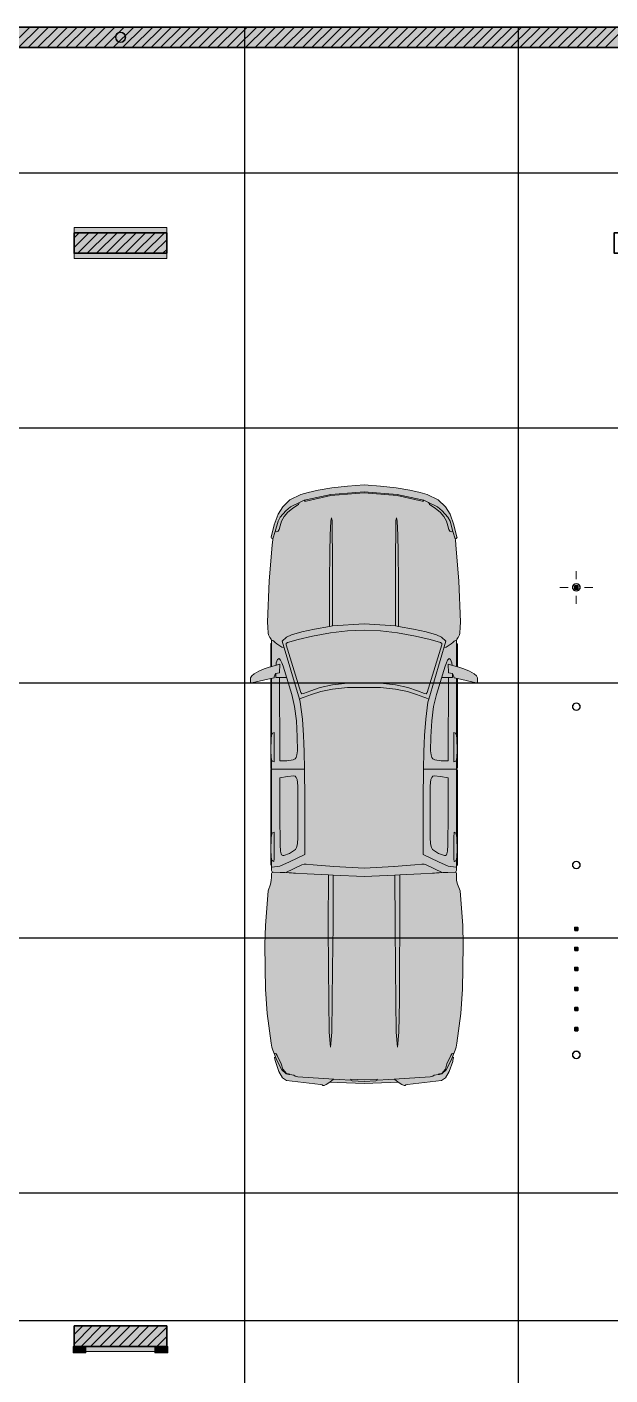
# Model space of a CAD drawing. Header units: inches. Extents: x 7565 to 90684, y 8795 to 31303.
# Drawn here: x 76982 to 82648, y 17566 to 30673 of the extents above; entities that cross this region are included whole.
import ezdxf

# ---------------------------------------------------------------- set-up
doc = ezdxf.new("R2010")
doc.units = ezdxf.units.IN
doc.header["$MEASUREMENT"] = 0
doc.layers.add('A-PlaceMent', color=50, linetype='Continuous')
doc.layers.add('PDF_Interior$-$Furniture$', color=7, linetype='Continuous', true_color=0xaaaaaa)
doc.layers.add('PDF_Structural - Bearing', color=7, linetype='Continuous', true_color=0xfe847a)

msp = doc.modelspace()

# ---------------------------------------------------------------- hatches: boundary and pattern name
at = {"layer": 'PDF_Interior$-$Furniture$', "true_color": 0xffffff, "transparency": 33554559}
for points in [[(79351, 23134), (79351, 22737), (79351, 22537), (79351, 22525), (79355, 22520), (79358, 22520), (79358, 22508), (79358, 22484), (79360, 22470), (79366, 22459), (79374, 22455), (79361, 22448), (79359, 22443), (79358, 22433), (79358, 22406), (79357, 22373), (79349, 22338), (79325, 22274), (79299, 21938), (79295, 21753), (79297, 21523), (79301, 21318), (79316, 21082), (79356, 20793), (79362, 20753), (79372, 20725), (79386, 20691), (79399, 20658), (79389, 20654), (79394, 20624), (79396, 20614), (79431, 20518), (79466, 20455), (79505, 20430), (79835, 20391), (79850, 20387), (79857, 20382), (79869, 20380), (79891, 20389), (79926, 20414), (80003, 20409), (80258, 20400), (80258, 26220), (80097, 26207), (79946, 26191), (79813, 26168), (79714, 26146), (79644, 26128), (79538, 26075), (79468, 26008), (79422, 25935), (79386, 25831), (79355, 25711), (79354, 25708), (79358, 25702), (79364, 25698), (79372, 25697), (79370, 25690), (79365, 25636), (79335, 25289), (79321, 24887), (79323, 24839), (79326, 24780), (79329, 24762), (79342, 24736), (79356, 24720), (79358, 24704), (79358, 24679), (79355, 24679), (79351, 24674), (79351, 24661), (79351, 24452), (79336, 24448), (79287, 24431), (79234, 24408), (79189, 24384), (79166, 24364), (79156, 24344), (79154, 24299), (79155, 24293), (79160, 24293), (79167, 24295), (79351, 24337), (79351, 23784), (79351, 23479), (79351, 23468), (79355, 23463), (79358, 23463), (79358, 23454), (79355, 23454), (79351, 23450), (79351, 23438)], [(81165, 23134), (81165, 23438), (81165, 23450), (81161, 23454), (81158, 23454), (81158, 23463), (81161, 23463), (81165, 23468), (81165, 23479), (81165, 23784), (81165, 24337), (81348, 24295), (81356, 24293), (81360, 24293), (81362, 24299), (81360, 24344), (81350, 24364), (81327, 24384), (81282, 24408), (81229, 24431), (81180, 24448), (81165, 24452), (81165, 24661), (81165, 24674), (81161, 24679), (81158, 24679), (81158, 24704), (81160, 24720), (81174, 24736), (81186, 24762), (81190, 24780), (81193, 24839), (81194, 24887), (81180, 25289), (81151, 25636), (81146, 25690), (81144, 25697), (81152, 25698), (81158, 25702), (81162, 25708), (81161, 25711), (81130, 25831), (81094, 25935), (81048, 26008), (80978, 26075), (80872, 26128), (80802, 26146), (80703, 26168), (80570, 26191), (80419, 26207), (80258, 26220), (80258, 20400), (80513, 20409), (80590, 20414), (80625, 20389), (80647, 20380), (80659, 20382), (80665, 20387), (80681, 20391), (81011, 20430), (81050, 20455), (81085, 20518), (81120, 20614), (81122, 20624), (81127, 20654), (81117, 20658), (81130, 20691), (81144, 20725), (81154, 20753), (81160, 20793), (81200, 21082), (81215, 21318), (81219, 21523), (81220, 21753), (81217, 21938), (81191, 22274), (81167, 22338), (81158, 22373), (81158, 22406), (81158, 22433), (81157, 22443), (81155, 22448), (81142, 22455), (81150, 22459), (81156, 22470), (81158, 22484), (81158, 22508), (81158, 22520), (81161, 22520), (81165, 22525), (81165, 22537), (81165, 22737)]]:
    msp.add_hatch(color=7, dxfattribs=at).paths.add_polyline_path(points)

# ---------------------------------------------------------------- linework, layer by layer
at = {"layer": 'A-PlaceMent'}
for p, q in [((79100, 14431), (79100, 30673)), ((81760, 14431), (81760, 30673)), ((83340, 29253), (65978, 29253)), ((83340, 26773), (65978, 26773)), ((83090, 24293), (65978, 24293)), ((83340, 21813), (65978, 21813)), ((83340, 19333), (65978, 19333)), ((88160, 18093), (72440, 18093))]:
    msp.add_line(p, q, dxfattribs=at)
at = {"layer": 'PDF_Interior$-$Furniture$', "color": 136, "lineweight": 18, "true_color": 0x008080}
for points in [[(77892, 30523), (77917, 30530), (77935, 30548), (77942, 30573), (77935, 30598), (77917, 30617), (77892, 30623), (77867, 30617), (77848, 30598), (77842, 30573), (77848, 30548), (77867, 30530)], [(77892, 30527), (77868, 30533), (77851, 30550), (77845, 30573), (77851, 30597), (77868, 30614), (77892, 30620), (77915, 30614), (77932, 30597), (77938, 30573), (77932, 30550), (77915, 30533)], [(82321, 25261), (82343, 25254), (82357, 25236), (82357, 25212), (82343, 25194), (82321, 25186), (82299, 25194), (82285, 25212), (82285, 25236), (82299, 25254)], [(82321, 25258), (82301, 25252), (82288, 25235), (82288, 25213), (82301, 25196), (82321, 25190), (82341, 25196), (82354, 25213), (82354, 25235), (82341, 25252)], [(82321, 24101), (82343, 24094), (82357, 24076), (82357, 24052), (82343, 24034), (82321, 24026), (82299, 24034), (82285, 24052), (82285, 24076), (82299, 24094)], [(82321, 24098), (82301, 24092), (82288, 24075), (82288, 24053), (82301, 24036), (82321, 24030), (82341, 24036), (82354, 24053), (82354, 24075), (82341, 24092)], [(82321, 22561), (82343, 22554), (82357, 22536), (82357, 22512), (82343, 22494), (82321, 22486), (82299, 22494), (82285, 22512), (82285, 22536), (82299, 22554)], [(82321, 22558), (82301, 22552), (82288, 22535), (82288, 22513), (82301, 22496), (82321, 22490), (82341, 22496), (82354, 22513), (82354, 22535), (82341, 22552)], [(82321, 20716), (82343, 20709), (82357, 20691), (82357, 20667), (82343, 20649), (82321, 20641), (82299, 20649), (82285, 20667), (82285, 20691), (82299, 20709)], [(82321, 20713), (82301, 20707), (82288, 20690), (82288, 20668), (82301, 20651), (82321, 20645), (82341, 20651), (82354, 20668), (82354, 20690), (82341, 20707)]]:
    msp.add_lwpolyline(points, close=True, dxfattribs=at)
at = {"layer": 'PDF_Interior$-$Furniture$', "color": 161, "lineweight": 25, "true_color": 0x40a5ff}
for points in [[(77863, 30573), (77863, 30573)], [(82305, 25224), (82305, 25224)], [(82305, 24064), (82305, 24064)], [(82305, 22524), (82305, 22524)], [(82305, 20679), (82305, 20679)]]:
    msp.add_lwpolyline(points, dxfattribs=at)
at = {"layer": 'PDF_Interior$-$Furniture$', "lineweight": 18}
for points in [[(81122, 25768), (81144, 25697), (81152, 25698), (81158, 25702), (81162, 25708), (81161, 25711), (81130, 25831), (81094, 25935), (81048, 26008), (80978, 26075), (80872, 26128), (80802, 26146), (80703, 26168), (80570, 26191), (80419, 26207), (80258, 26220), (80097, 26207), (79946, 26191), (79813, 26168), (79714, 26146), (79644, 26128), (79538, 26075), (79468, 26008), (79422, 25935), (79386, 25831), (79355, 25711), (79354, 25708), (79358, 25702), (79364, 25698), (79372, 25697), (79394, 25768)], [(79631, 26050), (79676, 26073), (79710, 26080), (79936, 26128), (80258, 26154), (80579, 26128), (80806, 26080), (80839, 26073), (80884, 26050)], [(80839, 26073), (80832, 26063), (80829, 26063), (80822, 26064), (80579, 26117), (80258, 26143), (79936, 26117), (79694, 26064), (79687, 26063), (79684, 26063), (79676, 26073)], [(79951, 24849), (79951, 25035), (79951, 25285), (79952, 25570), (79949, 25734), (79948, 25871), (79942, 25899), (79934, 25869), (79930, 25731), (79925, 25566), (79923, 25281), (79922, 25031), (79922, 24845)], [(79372, 25697), (79370, 25690), (79365, 25636), (79335, 25289), (79321, 24887), (79323, 24839), (79326, 24780), (79329, 24762), (79342, 24736), (79356, 24720), (79358, 24704), (79361, 24710), (79370, 24708), (79381, 24700), (79395, 24689), (79410, 24676), (79439, 24656), (79459, 24644), (79479, 24641)], [(81144, 25697), (81146, 25690), (81151, 25636), (81180, 25289), (81194, 24887), (81193, 24839), (81190, 24780), (81186, 24762), (81174, 24736), (81160, 24720), (81158, 24704), (81155, 24710), (81146, 24708), (81134, 24700), (81121, 24689), (81106, 24676), (81077, 24656), (81057, 24644), (81037, 24641)], [(80565, 24849), (80258, 24871), (79951, 24849), (79937, 24847), (79922, 24845), (79776, 24819), (79654, 24792), (79554, 24762), (79506, 24741), (79461, 24700), (79630, 24138), (79638, 24107), (79659, 23944), (79670, 23784), (79673, 23705), (79676, 23626), (79680, 23457), (79683, 23167), (79684, 23024), (79684, 22780), (79684, 22627), (79535, 22555), (79439, 22514), (79388, 22507), (79366, 22505), (79358, 22508), (79358, 22520)], [(79951, 24276), (79951, 24276), (79833, 24252), (79740, 24219), (79668, 24191), (79653, 24190), (79644, 24201), (79500, 24665), (79502, 24679), (79515, 24688), (79617, 24718), (79757, 24750), (79932, 24781), (80097, 24801)], [(79932, 24781), (79932, 24781)], [(80565, 24276), (80565, 24276), (80683, 24252), (80776, 24219), (80847, 24191), (80863, 24190), (80872, 24201), (81015, 24665), (81014, 24679), (81001, 24688), (80899, 24718), (80759, 24750), (80584, 24781), (80419, 24801), (80258, 24807), (80097, 24801), (80097, 24801)], [(80419, 24801), (80419, 24801)], [(80584, 24781), (80584, 24781)], [(80593, 24845), (80739, 24819), (80862, 24792), (80962, 24762), (81010, 24741), (81054, 24700), (80886, 24138), (80878, 24107), (80857, 23944), (80846, 23784), (80843, 23705), (80840, 23626), (80835, 23457), (80833, 23167), (80832, 23024), (80832, 22780), (80832, 22627), (80981, 22555), (81077, 22514), (81128, 22507), (81150, 22505), (81158, 22508), (81158, 22520)], [(79358, 24679), (79355, 24679), (79351, 24674), (79351, 24661), (79351, 24452)], [(79358, 24455), (79358, 24613), (79358, 24679), (79358, 24704)], [(79617, 24718), (79757, 24750)], [(80899, 24718), (80759, 24750)], [(81158, 24455), (81158, 24613), (81158, 24679), (81158, 24704)], [(81158, 24679), (81161, 24679), (81165, 24674), (81165, 24661), (81165, 24452)], [(79403, 24466), (79404, 24489), (79417, 24523), (79432, 24533), (79446, 24518), (79458, 24491), (79471, 24457), (79555, 24182), (79583, 24067), (79600, 23926), (79609, 23770), (79611, 23636), (79606, 23595), (79598, 23570), (79588, 23556), (79569, 23547), (79507, 23539), (79453, 23537), (79439, 23539), (79439, 23577), (79436, 24347)], [(81113, 24466), (81111, 24489), (81099, 24523), (81084, 24533), (81070, 24518), (81058, 24491), (81045, 24457), (80961, 24182), (80933, 24067), (80916, 23926), (80907, 23770), (80905, 23636), (80910, 23595), (80918, 23570), (80927, 23556), (80946, 23547), (81009, 23539), (81063, 23537), (81077, 23539), (81077, 23577), (81080, 24347)], [(79504, 24347), (79493, 24347), (79456, 24347), (79454, 24347), (79439, 24347), (79439, 24347), (79417, 24347), (79400, 24347), (79400, 24387)], [(81012, 24347), (81022, 24347), (81059, 24347), (81062, 24347), (81076, 24347), (81077, 24347), (81099, 24347), (81116, 24347), (81116, 24387)], [(79351, 24337), (79351, 23784), (79351, 23479), (79351, 23468), (79355, 23463), (79358, 23463), (79358, 23560)], [(79358, 23771), (79358, 23781), (79358, 24209), (79358, 24339)], [(80886, 24138), (80859, 24150), (80840, 24157), (80769, 24183), (80679, 24213), (80564, 24234), (80419, 24250), (80258, 24252), (80097, 24250), (79952, 24234), (79837, 24213), (79747, 24183), (79676, 24157), (79657, 24150), (79630, 24138)], [(79951, 24276), (80097, 24293)], [(80419, 24293), (80258, 24297), (80097, 24293), (80097, 24293)], [(80419, 24293), (80419, 24293), (80565, 24276)], [(81158, 23771), (81158, 23781), (81158, 24209), (81158, 24339)], [(81165, 24337), (81165, 23784), (81165, 23479), (81165, 23468), (81161, 23463), (81158, 23463), (81158, 23560)], [(79358, 22803), (79358, 23013), (79358, 23375), (79358, 23454), (79358, 23463)], [(81158, 22803), (81158, 23013), (81158, 23375), (81158, 23454), (81158, 23463)], [(79358, 23454), (79355, 23454), (79351, 23450), (79351, 23438), (79351, 23134), (79351, 22737), (79351, 22537), (79351, 22525), (79355, 22520), (79358, 22520), (79358, 22592)], [(79358, 23457), (79680, 23457)], [(81158, 23457), (80835, 23457)], [(81158, 23454), (81161, 23454), (81165, 23450), (81165, 23438), (81165, 23134), (81165, 22737), (81165, 22537), (81165, 22525), (81161, 22520), (81158, 22520), (81158, 22592)], [(79374, 22455), (79361, 22448), (79359, 22443), (79358, 22433), (79358, 22406), (79357, 22373), (79349, 22338), (79325, 22274), (79299, 21938), (79295, 21753), (79297, 21523), (79301, 21318), (79316, 21082), (79356, 20793), (79362, 20753), (79372, 20725), (79386, 20691), (79399, 20658), (79412, 20627), (79459, 20532), (79502, 20493), (79526, 20488), (79536, 20487), (79534, 20489), (79533, 20492), (79524, 20494), (79503, 20498), (79468, 20539), (79453, 20593), (79415, 20674), (79403, 20689), (79393, 20692), (79386, 20691)], [(79358, 22508), (79358, 22484), (79360, 22470), (79366, 22459), (79374, 22455), (79444, 22453), (79488, 22452), (79529, 22449), (79546, 22448), (79554, 22448), (79574, 22447), (79593, 22446), (79706, 22440), (79911, 22429), (79910, 21938), (79912, 21523), (79915, 21205), (79919, 20898), (79933, 20755), (79945, 20898), (79949, 21205), (79953, 21523), (79957, 21938), (79958, 22427)], [(79499, 22451), (79655, 22526), (79675, 22532), (79695, 22532), (79765, 22525), (79966, 22510)], [(81158, 22508), (81158, 22484), (81156, 22470), (81150, 22459), (81142, 22455), (81071, 22453), (81028, 22452), (80987, 22449), (80970, 22448), (80962, 22448), (80942, 22447), (80923, 22446), (80810, 22440), (80605, 22429), (80606, 21938), (80604, 21523), (80601, 21205), (80597, 20898), (80583, 20755), (80571, 20898), (80566, 21205), (80563, 21523), (80559, 21938), (80558, 22427), (80258, 22412), (79958, 22427), (79911, 22429)], [(80550, 22510), (80258, 22494), (79966, 22510)], [(81017, 22451), (80861, 22526), (80841, 22532), (80820, 22532), (80751, 22525), (80549, 22510)], [(80605, 22429), (80558, 22427)], [(81142, 22455), (81155, 22448), (81157, 22443), (81158, 22433), (81158, 22406), (81158, 22373), (81167, 22338), (81191, 22274), (81217, 21938), (81220, 21753), (81219, 21523), (81215, 21318), (81200, 21082), (81160, 20793), (81154, 20753), (81144, 20725), (81130, 20691), (81117, 20658), (81104, 20627), (81057, 20532), (81014, 20493), (80990, 20488), (80980, 20487), (80982, 20489), (80982, 20492), (80992, 20494), (81013, 20498), (81048, 20539), (81063, 20593), (81101, 20674), (81112, 20689), (81122, 20692), (81130, 20691)], [(79399, 20658), (79389, 20654), (79394, 20624), (79396, 20614), (79431, 20518), (79466, 20455), (79505, 20430), (79835, 20391), (79850, 20387), (79857, 20382), (79869, 20380), (79891, 20389), (79926, 20414), (79962, 20441)], [(81117, 20658), (81127, 20654), (81122, 20624), (81120, 20614), (81085, 20518), (81050, 20455), (81011, 20430), (80681, 20391), (80665, 20387), (80659, 20382), (80647, 20380), (80625, 20389), (80590, 20414), (80554, 20441)], [(79533, 20493), (79533, 20492), (79533, 20492)], [(79536, 20487), (79577, 20481), (79588, 20473), (79599, 20468), (79615, 20465), (79663, 20461), (80017, 20438), (80130, 20433)], [(80980, 20487), (80939, 20481), (80927, 20473), (80917, 20468), (80901, 20465), (80853, 20461), (80499, 20438), (80386, 20433)], [(80983, 20493), (80982, 20492), (80983, 20492)], [(80590, 20414), (80513, 20409), (80258, 20400), (80003, 20409), (79926, 20414)]]:
    msp.add_lwpolyline(points, dxfattribs=at)
for points in [[(79544, 26006), (79631, 26050), (79623, 26035), (79622, 26029), (79566, 25994), (79547, 25979), (79518, 25956), (79482, 25913), (79457, 25867), (79443, 25822), (79433, 25786), (79424, 25772), (79412, 25765), (79394, 25768), (79422, 25868), (79443, 25906), (79498, 25970)], [(80972, 26006), (80884, 26050), (80893, 26035), (80894, 26029), (80949, 25994), (80969, 25979), (80998, 25956), (81034, 25913), (81059, 25867), (81073, 25822), (81083, 25786), (81092, 25772), (81104, 25765), (81122, 25768), (81094, 25868), (81073, 25906), (81018, 25970)], [(80564, 25285), (80564, 25570), (80567, 25734), (80568, 25871), (80574, 25899), (80581, 25869), (80586, 25731), (80591, 25566), (80593, 25281), (80593, 25031), (80593, 24845), (80579, 24847), (80565, 24849), (80565, 25035)], [(79386, 24353), (79399, 24387), (79437, 24393), (79439, 24477), (79385, 24462), (79372, 24458), (79351, 24452), (79336, 24448), (79287, 24431), (79234, 24408), (79189, 24384), (79166, 24364), (79156, 24344), (79154, 24299), (79155, 24293), (79160, 24293), (79167, 24295), (79351, 24337), (79383, 24344)], [(81130, 24353), (81116, 24387), (81078, 24393), (81077, 24477), (81130, 24462), (81144, 24458), (81165, 24452), (81180, 24448), (81229, 24431), (81282, 24408), (81327, 24384), (81350, 24364), (81360, 24344), (81362, 24299), (81360, 24293), (81356, 24293), (81348, 24295), (81165, 24337), (81133, 24344)], [(79366, 23802), (79362, 23793), (79359, 23780), (79356, 23758), (79353, 23636), (79356, 23574), (79359, 23551), (79363, 23539), (79364, 23537), (79367, 23534), (79384, 23527), (79384, 23812), (79369, 23806), (79367, 23803)], [(81150, 23802), (81154, 23793), (81157, 23780), (81160, 23758), (81163, 23636), (81160, 23574), (81157, 23551), (81152, 23539), (81152, 23537), (81149, 23534), (81132, 23527), (81132, 23812), (81147, 23806), (81149, 23803)], [(79452, 22635), (79447, 22659), (79444, 22721), (79441, 23012), (79440, 23312), (79440, 23373), (79515, 23387), (79575, 23392), (79589, 23388), (79599, 23377), (79608, 23356), (79614, 23295), (79616, 22791), (79611, 22730), (79603, 22695), (79592, 22675), (79534, 22637), (79477, 22618), (79468, 22618), (79457, 22623)], [(81064, 22635), (81069, 22659), (81072, 22721), (81075, 23012), (81076, 23312), (81076, 23373), (81000, 23387), (80941, 23392), (80927, 23388), (80916, 23377), (80908, 23356), (80902, 23295), (80899, 22791), (80905, 22730), (80913, 22695), (80924, 22675), (80982, 22637), (81039, 22618), (81048, 22618), (81059, 22623)], [(79384, 22602), (79384, 22792), (79383, 22844), (79367, 22838), (79362, 22825), (79359, 22812), (79356, 22789), (79353, 22668), (79356, 22606), (79359, 22583), (79363, 22571), (79364, 22569), (79367, 22566), (79380, 22560), (79380, 22561), (79382, 22565), (79383, 22579)], [(81132, 22602), (81132, 22792), (81133, 22844), (81148, 22838), (81154, 22825), (81157, 22812), (81160, 22789), (81163, 22668), (81160, 22606), (81157, 22583), (81152, 22571), (81152, 22569), (81149, 22566), (81136, 22560), (81135, 22561), (81134, 22565), (81132, 22579)], [(80130, 20432), (80130, 20441), (80258, 20436), (80386, 20441), (80386, 20432), (80372, 20426), (80258, 20421), (80144, 20426)]]:
    msp.add_lwpolyline(points, close=True, dxfattribs=at)
at = {"layer": 'PDF_Interior$-$Furniture$', "color": 7, "lineweight": 0}
for centre, radius in [((77892, 30573), 50), ((77892, 30573), 46.8), ((82321, 25224), 37.5), ((82321, 25224), 34.3), ((82321, 24064), 37.5), ((82321, 24064), 34.3), ((82321, 22524), 37.5), ((82321, 22524), 34.3), ((82321, 20679), 37.5), ((82321, 20679), 34.3)]:
    msp.add_circle(centre, radius, dxfattribs=at)
at = {"layer": 'PDF_Structural - Bearing', "color": 7, "lineweight": 35}
for points in [[(66546, 30673), (72290, 30673), (83340, 30673), (83340, 30473), (83340, 28673), (84015, 28673), (84015, 28573), (84015, 28523), (84015, 28473), (83340, 28473), (83340, 28118), (83290, 28118), (83240, 28118), (83140, 28118), (83140, 28473), (82690, 28473), (82690, 28673)], [(73090, 17843), (73090, 18043), (72640, 18043), (72640, 28473), (73090, 28473), (73090, 28673), (72390, 28673), (72390, 30473), (83140, 30473), (83140, 28673), (82690, 28673), (82690, 28473)], [(77440, 28473), (77440, 28673)], [(78340, 28473), (78340, 28673)], [(77440, 18043), (77440, 17843)], [(78340, 18043), (78340, 17843)]]:
    msp.add_lwpolyline(points, dxfattribs=at)
at = {"layer": 'PDF_Structural - Bearing', "color": 123, "lineweight": 18, "true_color": 0x71cebe}
msp.add_lwpolyline([(66590, 17843), (66590, 14443), (83340, 14443), (83340, 17843), (88110, 17843), (88110, 28673), (83340, 28673), (83340, 30673), (72440, 30673), (66590, 30673)], close=True, dxfattribs=at)
at = {"layer": 'PDF_Structural - Bearing', "lineweight": 9}
for points in [[(76809, 30473), (77009, 30673)], [(76901, 30473), (77101, 30673)], [(76993, 30473), (77193, 30673)], [(77085, 30473), (77285, 30673)], [(77177, 30473), (77377, 30673)], [(77269, 30473), (77469, 30673)], [(77361, 30473), (77561, 30673)], [(77453, 30473), (77653, 30673)], [(77545, 30473), (77745, 30673)], [(77637, 30473), (77837, 30673)], [(77728, 30473), (77928, 30673)], [(77820, 30473), (78020, 30673)], [(77912, 30473), (78112, 30673)], [(78004, 30473), (78204, 30673)], [(78096, 30473), (78296, 30673)], [(78188, 30473), (78388, 30673)], [(78280, 30473), (78480, 30673)], [(78372, 30473), (78572, 30673)], [(78464, 30473), (78664, 30673)], [(78556, 30473), (78756, 30673)], [(78648, 30473), (78848, 30673)], [(78740, 30473), (78940, 30673)], [(78832, 30473), (79032, 30673)], [(78923, 30473), (79123, 30673)], [(79015, 30473), (79215, 30673)], [(79107, 30473), (79307, 30673)], [(79199, 30473), (79399, 30673)], [(79291, 30473), (79491, 30673)], [(79383, 30473), (79583, 30673)], [(79475, 30473), (79675, 30673)], [(79567, 30473), (79767, 30673)], [(79659, 30473), (79859, 30673)], [(79751, 30473), (79951, 30673)], [(79843, 30473), (80043, 30673)], [(79935, 30473), (80135, 30673)], [(80027, 30473), (80227, 30673)], [(80118, 30473), (80318, 30673)], [(80210, 30473), (80410, 30673)], [(80302, 30473), (80502, 30673)], [(80394, 30473), (80594, 30673)], [(80486, 30473), (80686, 30673)], [(80578, 30473), (80778, 30673)], [(80670, 30473), (80870, 30673)], [(80762, 30473), (80962, 30673)], [(80854, 30473), (81054, 30673)], [(80946, 30473), (81146, 30673)], [(81038, 30473), (81238, 30673)], [(81130, 30473), (81330, 30673)], [(81222, 30473), (81422, 30673)], [(81314, 30473), (81514, 30673)], [(81405, 30473), (81605, 30673)], [(81497, 30473), (81697, 30673)], [(81589, 30473), (81789, 30673)], [(81681, 30473), (81881, 30673)], [(81773, 30473), (81973, 30673)], [(81865, 30473), (82065, 30673)], [(81957, 30473), (82157, 30673)], [(82049, 30473), (82249, 30673)], [(82141, 30473), (82341, 30673)], [(82233, 30473), (82433, 30673)], [(82325, 30473), (82525, 30673)], [(82417, 30473), (82617, 30673)], [(82509, 30473), (82709, 30673)], [(82600, 30473), (82800, 30673)], [(77440, 28530), (77583, 28673)], [(77440, 28622), (77491, 28673)], [(77475, 28473), (77675, 28673)], [(77567, 28473), (77767, 28673)], [(77659, 28473), (77859, 28673)], [(77751, 28473), (77951, 28673)], [(77843, 28473), (78043, 28673)], [(77935, 28473), (78135, 28673)], [(78027, 28473), (78227, 28673)], [(78118, 28473), (78318, 28673)], [(78210, 28473), (78340, 28603)], [(78302, 28473), (78340, 28511)], [(77440, 17867), (77616, 18043)], [(77440, 17959), (77524, 18043)], [(77508, 17843), (77708, 18043)], [(77600, 17843), (77800, 18043)], [(77692, 17843), (77892, 18043)], [(77784, 17843), (77984, 18043)], [(77876, 17843), (78076, 18043)], [(77968, 17843), (78168, 18043)], [(78060, 17843), (78260, 18043)], [(78152, 17843), (78340, 18032)], [(78244, 17843), (78340, 17940)], [(78336, 17843), (78340, 17848)]]:
    msp.add_lwpolyline(points, dxfattribs=at)
at = {"layer": 'PDF_Structural - Bearing', "color": 251, "lineweight": 18, "true_color": 0x6a6a6a}
for points in [[(77440, 28673), (78340, 28673), (78340, 28723), (77440, 28723)], [(78340, 28473), (77440, 28473), (77440, 28423), (78340, 28423)], [(78340, 17843), (77440, 17843), (77440, 17793), (78340, 17793)]]:
    msp.add_lwpolyline(points, close=True, dxfattribs=at)
at = {"layer": 'PDF_Structural - Bearing', "color": 7, "lineweight": 35}
for points in [[(77440, 28673), (78340, 28673), (78340, 28473), (77440, 28473)], [(77440, 18043), (77440, 17843), (78340, 17843), (78340, 18043)]]:
    msp.add_lwpolyline(points, close=True, dxfattribs=at)
at = {"layer": 'PDF_Structural - Bearing', "color": 1, "lineweight": 0}
for points in [[(82320, 25303), (82320, 25383)], [(82240, 25223), (82160, 25223)], [(82320, 25223), (82320, 25223)], [(82400, 25223), (82480, 25223)], [(82320, 25143), (82320, 25063)]]:
    msp.add_lwpolyline(points, dxfattribs=at)
at = {"layer": 'PDF_Structural - Bearing', "color": 14, "lineweight": 35, "true_color": 0xa80f02}
for points in [[(82305, 25208), (82335, 25208), (82335, 25238), (82305, 25238)], [(82305, 21888), (82335, 21888), (82335, 21918), (82305, 21918)], [(82305, 21693), (82335, 21693), (82335, 21723), (82305, 21723)], [(82305, 21499), (82335, 21499), (82335, 21529), (82305, 21529)], [(82305, 21304), (82335, 21304), (82335, 21334), (82305, 21334)], [(82305, 21109), (82335, 21109), (82335, 21139), (82305, 21139)], [(82305, 20914), (82335, 20914), (82335, 20944), (82305, 20944)]]:
    msp.add_lwpolyline(points, close=True, dxfattribs=at)
at = {"layer": 'PDF_Structural - Bearing', "color": 30, "lineweight": 20, "true_color": 0xff6600}
for points in [[(77430, 17843), (77430, 17783), (77555, 17783), (77555, 17843)], [(78350, 17843), (78350, 17783), (78225, 17783), (78225, 17843)]]:
    msp.add_lwpolyline(points, close=True, dxfattribs=at)
at = {"layer": 'PDF_Structural - Bearing', "color": 7, "lineweight": 0, "true_color": 0xffffff, "transparency": 33554559}
for points in [[(83140, 30673), (83140, 30473), (72290, 30673), (72290, 30473)], [(77440, 28673), (77440, 28723), (78340, 28673), (78340, 28723)], [(77440, 28473), (77440, 28673), (78340, 28473), (78340, 28673)], [(78340, 28473), (78340, 28423), (77440, 28473), (77440, 28423)], [(82305, 25208), (82305, 25238), (82335, 25208), (82335, 25238)], [(82305, 21888), (82305, 21918), (82335, 21888), (82335, 21918)], [(82305, 21693), (82305, 21723), (82335, 21693), (82335, 21723)], [(82305, 21499), (82305, 21529), (82335, 21499), (82335, 21529)], [(82305, 21304), (82305, 21334), (82335, 21304), (82335, 21334)], [(82305, 21109), (82305, 21139), (82335, 21109), (82335, 21139)], [(82305, 20914), (82305, 20944), (82335, 20914), (82335, 20944)], [(77440, 18043), (78340, 18043), (77440, 17843), (78340, 17843)], [(77430, 17843), (77430, 17783), (77555, 17843), (77555, 17783)], [(78340, 17843), (78340, 17793), (77440, 17843), (77440, 17793)], [(78350, 17843), (78225, 17843), (78350, 17783), (78225, 17783)]]:
    msp.add_solid(points, dxfattribs=at)

doc.saveas('drawing.dxf')
